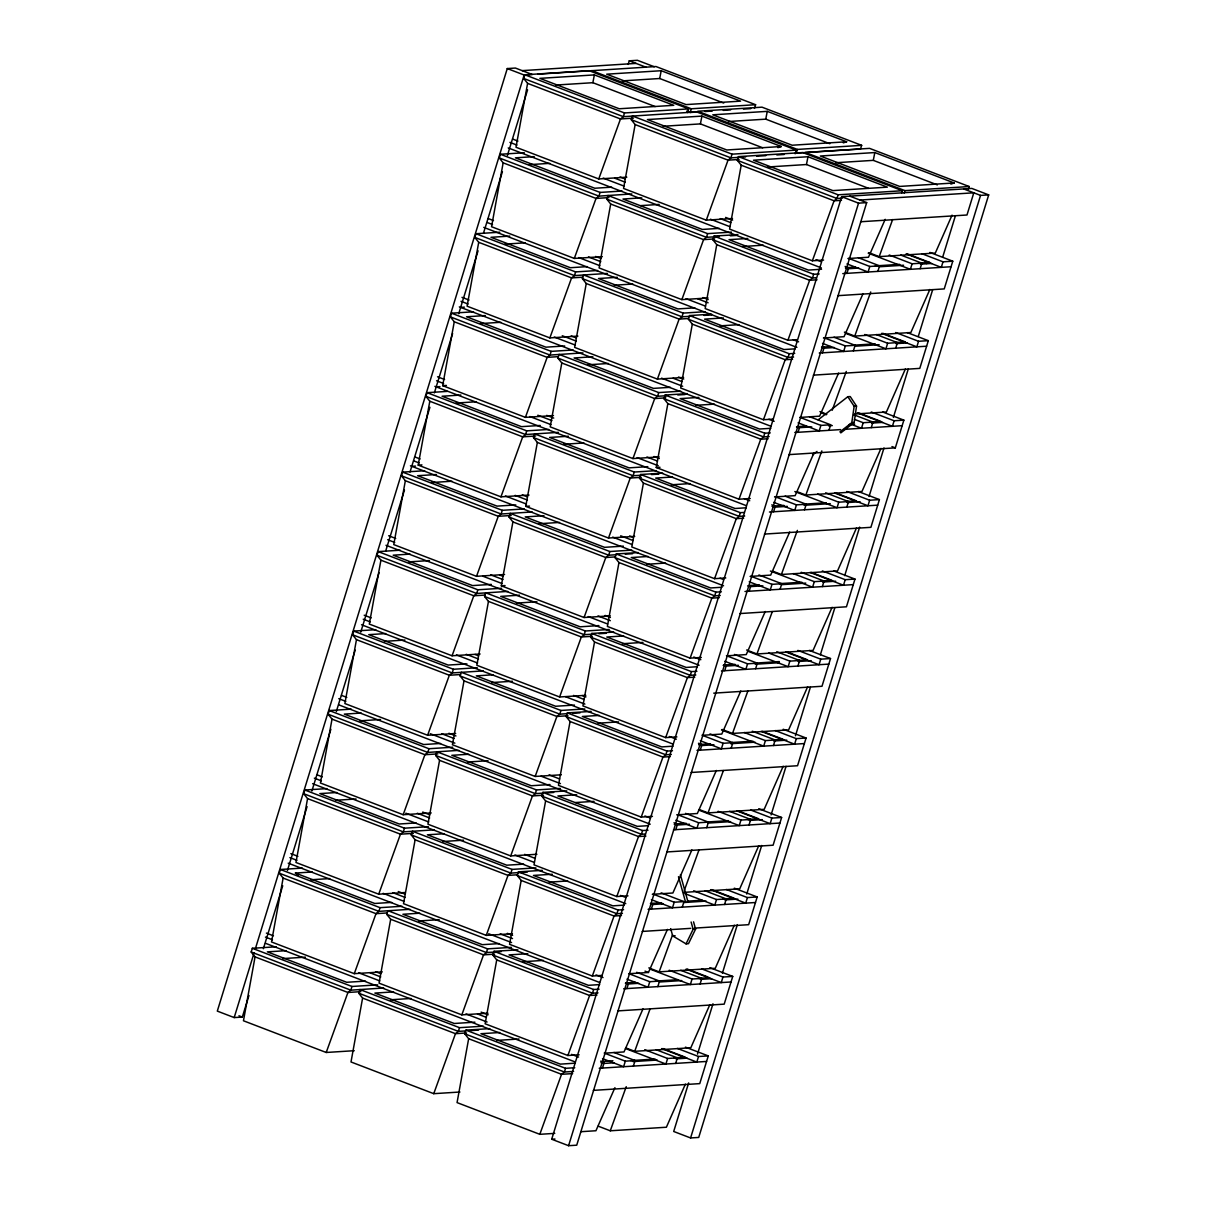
<?xml version="1.0" encoding="UTF-8"?>
<svg xmlns="http://www.w3.org/2000/svg" width="1206" height="1206" viewBox="0 0 1206 1206"><rect width="100%" height="100%" fill="white"/><g stroke="black" fill="none" stroke-linecap="round" stroke-linejoin="round"><path stroke-width="1.5" d="M839.889 431.929L851.783 422.673L854.165 406.301L847.833 396.714L818.135 419.854M840.778 432.909L854.15 422.492L856.531 406.12L850.215 396.533L847.833 396.714M276.189 946.785L252.325 948.293L251.18 952.001L255.054 956.886L243.461 1020.773L326.208 1052.476L354.262 1050.697M302.42 868.094L280.38 869.481L279.249 873.189L283.124 878.074L271.516 941.961L354.278 973.664L382.332 971.885M326.871 788.618L304.832 790.02L303.701 793.714L307.56 798.598L295.967 862.486L378.714 894.189L404.915 892.53M351.308 709.143L329.283 710.545L328.153 714.238L332.012 719.138L320.419 783.011L403.166 814.713L431.235 812.934M375.759 629.683L353.735 631.085L352.589 634.778L356.463 639.662L344.871 703.55L427.617 735.253L455.672 733.474M400.211 550.207L378.187 551.609L377.041 555.303L380.915 560.187L369.307 624.075L452.069 655.778L480.124 653.999M424.663 470.732L402.623 472.134L401.492 475.827L405.352 480.727L393.759 544.599L476.521 576.317L504.575 574.523M529.027 495.063L500.957 496.842L418.211 465.139L429.803 401.251L425.944 396.367L427.075 392.674L447.275 391.392M553.464 415.588L525.409 417.366L442.662 385.664L454.255 321.776L450.381 316.892L451.526 313.198L473.551 311.796M499.842 232.215L475.978 233.723L474.832 237.416L478.707 242.316L467.099 306.188L549.861 337.906L577.915 336.112M524.293 152.74L500.415 154.262L499.284 157.956L503.143 162.84L491.551 226.728L574.312 258.431L602.367 256.652M687.631 112.58L688.762 108.887L589.131 70.702L524.866 74.787L523.736 78.48L527.595 83.365L516.002 147.253L598.749 178.955L626.819 177.176M483.38 1026.17L459.501 1027.678L359.87 989.508L358.725 993.201L362.599 998.086L351.006 1061.973L433.753 1093.676L459.938 1092.018M511.434 947.358L487.571 948.866L387.925 910.696L386.794 914.389L390.669 919.274L379.061 983.161L461.823 1014.864L488.008 1013.206M535.886 867.883L512.022 869.405L412.377 831.22L411.246 834.914L415.105 839.813L403.513 903.686L486.259 935.389L512.46 933.73M560.338 788.407L536.474 789.93L436.828 751.745L435.698 755.453L439.557 760.338L427.964 824.226L510.711 855.928L536.911 854.27M584.789 708.947L560.911 710.455L461.28 672.285L460.134 675.978L464.009 680.862L452.416 744.75L535.163 776.453L561.348 774.795M609.226 629.472L585.362 630.994L485.732 592.809L484.586 596.503L488.46 601.402L476.852 665.275L559.614 696.978L585.799 695.319M610.251 615.859L584.066 617.517L501.304 585.815L512.897 521.927L509.038 517.042L510.168 513.349L609.814 551.519L631.838 550.117M634.703 536.384L608.502 538.042L525.756 506.339L537.348 442.451L533.489 437.567L534.62 433.874L634.266 472.043L656.29 470.657M680.742 391.181L658.717 392.583L559.071 354.398L557.926 358.092L561.8 362.991L550.207 426.864L632.954 458.582L659.139 456.908M705.193 311.706L683.154 313.108L583.523 274.938L582.377 278.631L586.252 283.516L574.644 347.403L657.406 379.106L683.591 377.448M731.469 232.125L707.605 233.632L607.96 195.462L606.829 199.156L610.688 204.04L599.096 267.928L681.857 299.631L708.043 297.972M489.787 1028.628L465.923 1030.135L464.792 1033.828L468.652 1038.728L457.059 1102.601L539.806 1134.318L554.775 1133.369M795.176 153.78L796.307 150.087L732.057 154.172L632.411 115.987L631.281 119.68L635.14 124.58L623.547 188.453L706.294 220.17L732.494 218.497M517.856 949.815L493.993 951.323L492.847 955.031L496.721 959.916L485.129 1023.788L567.875 1055.506L579.106 1054.783M542.308 870.34L518.444 871.863L517.299 875.556L521.173 880.44L509.565 944.328L592.327 976.031L601.673 975.443M566.76 790.88L542.881 792.387L541.75 796.081L545.609 800.965L534.017 864.853L616.779 896.555L627.994 895.847M591.196 711.404L567.333 712.912L566.202 716.62L570.061 721.505L558.468 785.377L641.215 817.095L652.446 816.372M613.809 632.05L591.784 633.452L590.639 637.145L594.513 642.029L582.92 705.917L665.667 737.62L676.898 736.911M638.26 552.574L616.236 553.976L615.09 557.669L618.964 562.554L607.372 626.442L690.118 658.144L701.334 657.436M662.712 473.114L640.672 474.501L639.542 478.209L643.416 483.093L631.808 546.981L714.57 578.684L725.786 577.96M750.238 498.5L739.007 499.209L656.26 467.506L667.853 403.618L663.993 398.734L665.124 395.04L687.164 393.638M711.6 314.163L689.576 315.565L688.445 319.258L692.304 324.143L680.712 388.03L763.458 419.733L772.82 419.145M737.891 234.582L714.027 236.09L712.882 239.798L716.756 244.682L705.163 308.57L787.91 340.273L797.256 339.67M901.606 193.186L902.374 190.729L802.729 152.544L738.479 156.629L737.333 160.323L741.208 165.207L729.6 229.095L812.362 260.798L823.577 260.089M555.574 85.068L592.855 82.701L594.377 74.908L673.747 105.314L619.251 108.766L539.881 78.36L594.377 74.908M622.417 80.877L659.697 78.511L661.205 70.717L740.59 101.138L686.093 104.59L606.708 74.184L661.205 70.717M663.119 126.268L700.4 123.901L701.922 116.108L781.292 146.514L777.96 147.629M728.469 121.52L765.75 119.153L767.272 111.359L846.642 141.765L843.311 142.881M767.317 167.016L806.467 164.529L807.975 156.735L887.36 187.156L832.864 190.608L753.479 160.202L807.975 156.735M836.014 162.72L873.295 160.353L874.817 152.559L954.187 182.965L950.856 184.096M507.274 68.561L524.158 75.028L532.298 74.516L515.414 68.049L507.274 68.561L217.306 1011.11L234.19 1017.578L242.331 1017.065L248.964 995.478M234.19 1017.578L254.119 952.83M255.22 949.228L524.158 75.028M263.36 948.715L282.732 885.762M287.42 870.491L307.078 806.618M311.872 791.03L330.866 729.268M336.323 711.555L355.212 650.124M360.76 632.125L379.016 572.775M385.649 551.187L404.462 490.028M410.01 472.043L429.924 407.281M434.356 392.9L452.612 333.534M458.702 313.756L478.073 250.788M483.531 233.029L502.42 171.644M507.394 155.453L527.58 89.862M628.175 64.415L629.276 60.813L637.416 60.3L654.3 66.767M377.659 984.85L351.956 986.478L350.825 990.171L347.931 992.478L326.208 1052.476M402.065 906.264L380.026 907.666L378.895 911.359L376.001 913.666L354.278 973.664M428.341 826.683L404.477 828.19L403.332 831.884L400.452 834.19L378.714 894.189M452.793 747.207L428.929 748.73L427.783 752.423L424.904 754.715L403.166 814.713M477.244 667.732L453.366 669.255L452.235 672.948L449.341 675.254L427.617 735.253M501.681 588.272L477.817 589.779L476.687 593.473L473.792 595.779L452.069 655.778M524.293 508.917L502.269 510.319L501.138 514.012L498.244 516.304L476.521 576.317M548.745 429.442L526.721 430.844L525.575 434.537L522.695 436.843L500.957 496.842M573.197 349.981L551.172 351.368L550.026 355.077L547.147 357.368L525.409 417.366M597.648 270.506L575.609 271.908L574.478 275.601L571.584 277.893L549.861 337.906M622.085 191.03L600.06 192.432L598.93 196.126L596.035 198.432L574.312 258.431M688.762 108.887L624.512 112.957L623.366 116.665L620.487 118.957L598.749 178.955M686.711 111.133L690.209 112.475L691.34 108.781L755.604 104.711L754.459 108.404M459.501 1027.678L458.37 1031.371L455.476 1033.678L433.753 1093.676M487.571 948.866L486.44 952.559L483.546 954.866L461.823 1014.864M512.022 869.405L510.877 873.099L507.997 875.39L486.259 935.389M536.474 789.93L535.328 793.623L532.449 795.93L510.711 855.928M560.911 710.455L559.78 714.148L556.886 716.454L535.163 776.453M585.362 630.994L584.232 634.688L581.337 636.979L559.614 696.978M609.814 551.519L608.683 555.212L605.789 557.519L584.066 617.517M634.266 472.043L633.12 475.737L630.241 478.043L608.502 538.042M658.717 392.583L657.572 396.277L654.692 398.568L632.954 458.582M683.154 313.108L682.023 316.801L679.129 319.108L657.406 379.106M707.605 233.632L706.475 237.326L703.58 239.632L681.857 299.631M732.057 154.172L730.911 157.865L728.032 160.157L706.294 220.17M797.407 149.423L796.262 153.117L860.526 149.031L861.657 145.338L762.011 107.168L697.761 111.238L797.407 149.423L861.657 145.338M574.749 1067.732L565.569 1068.32L564.423 1072.013L561.544 1074.305L539.806 1134.318M599.141 989.161L593.638 989.508L592.493 993.201L589.613 995.493L567.875 1055.506M623.592 909.686L618.075 910.033L616.944 913.726L614.05 916.032L592.327 976.031M648.029 830.21L642.527 830.557L641.396 834.266L638.502 836.557L616.779 896.555M672.481 750.75L666.978 751.097L665.833 754.79L662.953 757.082L641.215 817.095M696.932 671.275L691.43 671.621L690.284 675.315L687.405 677.621L665.667 737.62M721.384 591.799L715.867 592.146L714.736 595.854L711.841 598.146L690.118 658.144M743.996 512.444L740.318 512.686L739.188 516.379L736.293 518.67L714.57 578.684M770.272 432.864L764.77 433.21L763.639 436.904L760.745 439.21L739.007 499.209M794.724 353.388L789.221 353.735L788.076 357.443L785.196 359.735L763.458 419.733M819.175 273.928L813.658 274.275L812.527 277.968L809.633 280.274L787.91 340.273M902.374 190.729L838.11 194.799L836.979 198.493L834.085 200.799L812.362 260.798M849.793 196.156L866.692 202.623L576.724 1145.187L568.584 1145.7L551.7 1139.233L841.667 196.668L971.81 188.422L988.694 194.89L698.726 1137.439L690.586 1137.951L673.702 1131.484L688.641 1082.913M568.584 1145.7L858.551 203.151L866.692 202.623M602.472 1068.049L604.176 1062.501L600.648 1061.159M626.909 988.573L628.628 983.041L625.371 983.237M651.361 909.113L653.064 903.565M675.812 829.638L677.516 824.09L674.003 822.748M700.264 750.162L701.967 744.63L698.455 743.273M724.716 670.702L726.419 665.154L723.163 665.365M749.152 591.226L750.856 585.679L747.614 585.89M773.604 511.766L775.307 506.219L771.795 504.862M798.055 432.291L799.759 426.743L796.503 426.954M822.507 352.815L824.211 347.268M846.944 273.355L848.662 267.807L845.135 266.451M633.376 1066.089L635.08 1060.541L625.326 1061.159L623.608 1066.707L602.503 1058.627M657.828 986.614L659.531 981.081L649.763 981.699L648.059 987.232L626.954 979.151M682.264 907.153L683.983 901.606L674.214 902.224L672.511 907.771L651.406 899.676M706.716 827.678L708.419 822.13L698.666 822.748L696.962 828.296L675.842 820.216M731.168 748.202L732.871 742.67L723.118 743.288L721.414 748.82L700.294 740.74M755.619 668.742L757.323 663.194L747.569 663.813L745.851 669.36L724.746 661.265M780.071 589.267L781.774 583.719L772.006 584.337L770.302 589.885L749.197 581.805M804.508 509.791L806.226 504.259L796.457 504.877L794.754 510.424L773.649 502.329M828.959 430.331L830.663 424.783L820.909 425.401L819.206 430.949L798.086 422.854M853.411 350.856L855.114 345.308L845.361 345.926L843.642 351.474L822.537 343.393M877.862 271.38L879.566 265.848L869.797 266.466L868.094 272.013L846.989 263.918M904.183 193.081L904.952 190.623L969.202 186.538L968.448 189.01M675.677 1063.406L677.38 1057.858L667.611 1058.476L665.908 1064.024L625.447 1048.527M700.113 983.93L701.817 978.398L692.063 979.016L690.36 984.548L649.898 969.051M724.565 904.47L726.268 898.922L716.515 899.54L714.811 905.088L684.902 893.631M749.016 824.994L750.72 819.447L740.966 820.065L739.248 825.613L698.787 810.115M773.468 745.519L775.172 739.987L765.403 740.605L763.7 746.137L721.474 729.962M797.905 666.059L799.623 660.511L789.855 661.129L788.151 666.677L747.69 651.165M822.356 586.583L824.06 581.036L814.306 581.654L812.603 587.201L770.378 571.026M846.808 507.108L848.511 501.575L838.758 502.193L837.054 507.726L794.829 491.551M871.26 427.648L872.963 422.1L863.195 422.718L861.491 428.266L850.939 424.226M895.711 348.172L897.415 342.625L887.646 343.243L885.943 348.79L845.481 333.293M920.148 268.697L921.851 263.164L912.098 263.782L910.394 269.315L868.169 253.139M697.49 1054.134L712.987 1003.769M722.394 973.197L737.333 924.625M746.74 894.053L761.695 845.481M771.101 814.909L786.041 766.338M795.447 735.766L810.387 687.194M820.351 654.813L834.733 608.05M844.697 575.669L859.637 527.097M869.044 496.525L883.983 447.954M893.39 417.382L908.329 368.81M918.294 336.429L932.675 289.666M942.64 257.285L955.363 215.919M593.352 1090.375L699.751 1083.621L708.284 1055.898L698.53 1056.516L696.812 1062.064L661.627 1048.587M617.804 1010.899L724.203 1004.146L732.735 976.423L722.967 977.041L721.263 982.588L686.078 969.111M694.52 928.123L748.655 924.685L757.187 896.963L747.418 897.581L745.715 903.128L710.53 889.636M666.692 851.964L773.106 845.21L781.624 817.487L771.87 818.105L770.167 823.653L736.73 810.839M691.144 772.488L797.543 765.735L806.075 738.012L796.322 738.645L794.603 744.177L761.182 731.379M713.726 693.149L821.995 686.274L830.527 658.551L820.758 659.169L819.055 664.717L785.634 651.903M740.047 613.553L846.446 606.799L854.979 579.076L845.21 579.694L843.507 585.242L810.085 572.428M764.483 534.077L870.898 527.324L879.415 499.601L869.662 500.234L867.958 505.766L834.537 492.968M788.935 454.617L895.334 447.863L903.867 420.14L894.113 420.758L892.41 426.306L857.225 412.814M813.387 375.141L919.786 368.388L928.318 340.665L918.55 341.283L916.846 346.831L881.661 333.353M837.838 295.666L944.238 288.912L952.77 261.189L943.002 261.823L941.298 267.355L906.113 253.878M690.586 1137.951L980.553 195.402L988.694 194.89M868.848 252.657L879.189 256.622L892.621 219.552M844.396 332.132L854.737 336.082L870.717 291.973M832.215 410.266L846.28 371.448M797.226 491.731L805.849 495.033L821.829 450.908M772.775 571.192L781.398 574.493L797.377 530.384M746.604 650.004L756.946 653.969L772.292 611.623M722.153 729.479L732.509 733.444L747.841 691.083M699.435 809.603L708.058 812.904L723.389 770.559M684.239 890.616L698.952 850.034M648.813 967.89L659.154 971.855L672.586 934.786M626.095 1048.014L634.703 1051.315L650.049 1008.97M598.191 1126.163L610.266 1130.791L626.246 1086.666M885.204 219.326L868.486 257.24L847.908 258.536M863.044 293.631L844.034 336.7L823.457 338.012M838.592 373.091L819.583 416.176L800.874 417.366M814.14 452.567L795.131 495.651L774.553 496.947M789.689 532.042L770.694 575.111L750.102 576.423M765.252 611.502L746.243 654.587L727.535 655.778M740.801 690.978L721.791 734.062L703.083 735.253M952.047 215.15L935.313 253.064L879.189 256.622M716.349 770.453L697.339 813.522L676.762 814.834M929.871 289.455L910.862 332.524L854.737 336.082M691.897 849.913L672.888 892.998L652.31 894.309M905.42 368.915L886.41 412L854.617 414.02M629.743 973.649L648.451 972.473L667.461 929.389M880.983 448.391L861.973 491.475L805.849 495.033M643.009 1008.864L623.999 1051.933L605.291 1053.124M856.531 527.866L837.522 570.935L781.398 574.493M614.939 1087.676L595.93 1130.746L580.96 1131.695M832.08 607.327L813.07 650.411L756.946 653.969M807.628 686.802L788.618 729.886L732.509 733.444M783.176 766.262L764.182 809.347L708.058 812.904M758.74 845.738L739.73 888.822L683.606 892.38M734.288 925.213L715.279 968.282L659.154 971.855M709.837 1004.673L690.827 1047.758L634.703 1051.315M685.385 1084.149L666.39 1127.233L610.266 1130.791M670.672 928.65L672.692 935.901L686.048 943.861L693.133 929.268L691.113 922.017M693.556 921.851L695.576 929.117L688.49 943.695L686.048 943.861M812.543 454.903L817.005 451.436M926.419 263.556L929.736 262.441L907.304 253.848M901.967 343.032L905.299 341.916L882.867 333.323M854.165 406.301L856.531 406.12M851.783 422.673L854.15 422.492M522.168 70.626L636.029 63.405M537.891 74.154L655.958 66.526L755.604 104.711M690.209 112.475L697.55 112.007M704.892 111.54L712.233 111.088M723.253 110.379L730.595 109.912M743.454 109.098L750.795 108.63M633.421 118.143L620.487 118.957L527.595 83.365M767.272 111.359L712.776 114.811L792.146 145.233L846.642 141.765M701.922 116.108L647.426 119.56L726.796 149.981L781.292 146.514M534.228 156.629L515.429 157.835L594.814 188.242L611.728 187.171M529.268 164.649L549.77 163.353M745.61 156.931L730.911 157.865L631.281 119.68M756.614 156.237L765.795 155.649M776.815 154.956L784.156 154.489M739.127 159.463L728.032 160.157L635.14 124.58M874.817 152.559L820.321 156.011L899.691 186.433L954.187 182.965M631.838 193.94L598.93 196.126L499.284 157.956M608.97 197.603L596.035 198.432L503.143 162.84M641.773 197.844L622.974 199.035L702.359 229.441L719.273 228.371M640.537 205.623L659.185 204.432M842.481 198.146L836.979 198.493L737.333 160.323M841.487 200.332L834.085 200.799L741.208 165.207M859.938 200.045L973.8 192.809L966.986 215L860.571 221.753M509.776 236.105L490.978 237.296L570.363 267.717L587.277 266.632M504.817 244.125L525.319 242.813M719.319 236.512L706.475 237.326L606.829 199.156M730.339 235.818L735.841 235.471M714.676 238.924L703.58 239.632L610.688 204.04M747.826 238.471L729.042 239.662L808.412 270.084L821.572 269.24M742.866 246.491L763.368 245.195M607.387 273.415L574.478 275.601L474.832 237.416M582.679 277.199L571.584 277.893L478.707 242.316M617.321 277.305L598.523 278.511L677.908 308.917L694.822 307.847M845.994 267.702L855.386 267.099M875.239 265.908L899.676 264.355M920.344 263.044L929.736 262.441M845.406 268.003L848.662 267.807M847.592 268.787L858.793 268.079M879.325 266.767L903.596 265.23M920.389 264.159L931.59 263.451M614.231 285.204L632.864 284.028M842.783 273.611L951.067 266.737M816.206 277.742L812.527 277.968L712.882 239.798M817.035 279.792L809.633 280.274L716.756 244.682M460.662 307.379L464.385 307.138M485.325 315.58L466.541 316.771L545.911 347.177L564.71 345.986M480.365 323.585L500.867 322.288M693.043 316.108L682.023 316.801L582.377 278.631M704.048 315.399L711.389 314.932M688.37 318.52L679.129 319.108L586.252 283.516M723.374 317.947L704.59 319.138L783.96 349.544L795.236 348.836M720.284 325.846L738.931 324.655M582.935 352.891L550.026 355.077L450.381 316.892M558.227 356.659L547.147 357.368L454.255 321.776M592.87 356.78L574.086 357.971L653.456 388.392L670.37 387.307M821.542 347.162L830.949 346.574M852.672 345.248L875.224 343.816M895.892 342.504L905.299 341.916M823.14 348.248L834.341 347.539M854.873 346.243L879.144 344.705M895.937 343.635L907.138 342.926M587.91 364.8L608.412 363.488M819.251 353.026L926.615 346.212M793.593 357.082L788.076 357.443L688.445 319.258M792.583 359.267L785.196 359.735L692.304 324.143M442.662 385.664L446.401 385.423M436.21 386.855L439.949 386.613M460.873 395.04L442.089 396.246L521.459 426.653L540.258 425.462M455.928 403.06L476.43 401.764M666.752 395.689L657.572 396.277L557.926 358.092M677.772 394.995L685.114 394.528M665.772 397.874L654.692 398.568L561.8 362.991M698.937 397.422L680.139 398.613L759.509 429.019L770.785 428.311M695.832 405.306L714.48 404.131M558.484 432.351L525.575 434.537L425.944 396.367M535.63 436.014L522.695 436.843L429.803 401.251M568.418 436.255L549.635 437.446L629.004 467.853L647.803 466.662M797.106 426.638L806.497 426.035M871.456 421.979L880.847 421.376L858.416 412.784M798.689 427.723L811.759 426.894M828.567 425.824L832.291 425.597M849.099 424.527L854.692 424.165M871.501 423.11L882.702 422.386M563.473 444.26L583.975 442.964M794.799 432.502L840.567 429.592M844.29 429.351L902.163 425.688M769.142 436.557L763.639 436.904L663.993 398.734M768.132 438.743L760.745 439.21L667.853 403.618M418.211 465.139L421.949 464.898M411.759 466.315L415.497 466.089M436.436 474.516L417.638 475.707L497.023 506.128L515.806 504.922M656.26 467.506L659.999 467.265M431.477 482.536L451.979 481.224M640.461 475.285L633.12 475.737L533.489 437.567M651.481 474.576L658.823 474.109M641.321 477.335L630.241 478.043L537.348 442.451M672.601 477.003L655.687 478.073L735.072 508.495L746.348 507.771M671.395 484.782L690.028 483.606M525.756 506.339L529.494 506.098M532.208 511.947L501.138 514.012L401.492 475.827M511.178 515.49L498.244 516.304L405.352 480.727M543.981 515.716L525.183 516.907L604.568 547.328L623.351 546.137M774.523 505.992L783.93 505.389M803.784 504.198L826.336 502.766M847.004 501.455L856.396 500.852L835.683 492.922M772.051 506.414L775.307 506.219M774.252 507.198L787.307 506.369M804.116 505.299L830.241 503.641M847.049 502.57L860.119 501.741M539.022 523.736L559.524 522.439M769.443 512.022L877.712 505.148M744.69 516.032L739.188 516.379L639.542 478.209M743.695 518.203L736.293 518.67L643.416 483.093M410.1 554.112L393.186 555.182L472.571 585.588L491.355 584.397M408.894 561.875L429.396 560.579M616.025 554.745L608.683 555.212L509.038 517.042M625.205 554.172L632.547 553.705M615.03 556.931L605.789 557.519L512.897 521.927M648.15 556.479L631.251 557.549L710.62 587.955L721.897 587.247M646.944 564.257L665.576 563.066M501.304 585.815L505.043 585.573M507.756 591.407L476.687 593.473L377.041 555.303M484.887 595.071L473.792 595.779L380.915 560.187M519.53 595.191L500.731 596.382L580.116 626.803L598.9 625.597M750.087 585.453L759.479 584.865M779.332 583.659L801.884 582.227M822.552 580.915L831.944 580.327L811.246 572.383M749.8 586.659L762.87 585.83M781.533 584.654L805.804 583.116M822.598 582.046L835.668 581.217M516.439 603.09L536.941 601.779M744.991 591.498L853.26 584.624M720.238 595.493L714.736 595.854L615.09 557.669M719.243 597.679L711.841 598.146L618.964 562.554M385.664 633.572L368.75 634.658L448.119 665.064L466.918 663.873M384.443 641.351L404.945 640.054M593.412 634.1L584.232 634.688L484.586 596.503M598.915 633.753L606.256 633.286M592.432 636.286L581.337 636.979L488.46 601.402M623.713 635.939L606.799 637.024L686.169 667.431L697.445 666.722M622.492 643.718L642.994 642.421M483.305 670.883L452.235 672.948L352.589 634.778M460.436 674.546L449.341 675.254L356.463 639.662M493.209 674.787L476.295 675.857L555.665 706.264L574.463 705.073M723.751 665.049L735.027 664.325M754.881 663.134L779.317 661.581M798.101 660.391L807.507 659.788L786.794 651.858M725.349 666.134L738.419 665.305M755.212 664.235L779.483 662.697M798.146 661.506L811.216 660.677M491.988 682.551L512.49 681.254M721.459 670.913L828.823 664.099M695.802 674.968L690.284 675.315L590.639 637.145M694.792 677.154L687.405 677.621L594.513 642.029M361.212 713.048L344.298 714.118L423.668 744.539L440.582 743.454M359.991 720.826L380.493 719.515M567.121 713.696L559.78 714.148L460.134 675.978M572.624 713.334L579.98 712.867M567.981 715.746L556.886 716.454L464.009 680.862M599.261 715.414L582.347 716.485L661.717 746.906L672.993 746.182M598.04 723.193L618.542 721.897M458.853 750.358L427.783 752.423L328.153 714.238M437.838 753.901L424.904 754.715L332.012 719.138M468.757 754.247L451.843 755.318L531.213 785.739L550.011 784.548M699.299 744.509L710.575 743.8M732.313 742.489L752.981 741.177M773.649 739.866L783.056 739.263L762.343 731.333M698.711 744.826L701.967 744.63M700.897 745.61L713.967 744.78M730.776 743.71L755.031 742.172M773.709 740.981L786.764 740.152M467.536 762.026L488.038 760.73M697.008 750.373L804.372 743.559M671.35 754.443L665.833 754.79L566.202 716.62M670.34 756.614L662.953 757.082L570.061 721.505M336.76 792.523L319.846 793.593L399.216 824L416.13 822.929M335.539 800.287L356.041 798.99M542.67 793.156L535.328 793.623L435.698 755.453M546.348 792.93L553.69 792.463M543.529 795.221L532.449 795.93L439.557 760.338M576.694 794.769L557.896 795.96L637.281 826.366L648.557 825.658M575.458 802.548L594.106 801.357M434.416 829.818L403.332 831.884L303.701 793.714M413.387 833.361L400.452 834.19L307.56 798.598M444.305 833.723L427.391 834.793L506.761 865.199L523.675 864.129M674.863 823.984L686.139 823.276M707.862 821.949L728.545 820.638M747.328 819.447L758.604 818.738L737.891 810.794M674.26 824.301L677.516 824.09M676.46 825.07L689.515 824.241M708.193 823.065L730.595 821.633M749.258 820.457L762.328 819.628M443.084 841.502L463.586 840.19M673.521 829.788L779.92 823.035M645.059 834.024L641.396 834.266L541.75 796.081M645.903 836.09L638.502 836.557L545.609 800.965M298.153 875.45L295.395 873.054L312.309 871.983M311.103 879.762L329.735 878.586M527.414 872.044L510.877 873.099L411.246 834.914M517.238 874.802L507.997 875.39L415.105 839.813M552.242 874.244L533.459 875.435L612.829 905.842L624.105 905.133M549.152 882.129L567.785 880.953M391.694 902.405L374.78 903.475L295.395 873.054M409.965 909.294L378.895 911.359L279.249 873.189M387.096 912.957L376.001 913.666L283.124 878.074M419.854 913.198L402.94 914.269L482.325 944.675L499.239 943.605M650.411 903.46L661.687 902.736M687.179 901.183L702.209 900.234M722.876 898.922L734.153 898.199L711.721 889.606M652.009 904.545L663.21 903.837M683.742 902.525L706.143 901.108M724.806 899.917L737.876 899.088M418.648 920.962L439.15 919.665M648.104 909.324L755.469 902.51M622.447 913.379L616.944 913.726L517.299 875.556M621.452 915.565L614.05 916.032L521.173 880.44M286.124 950.675L267.34 951.866L346.71 982.287L365.508 981.096M642.255 931.439L690.782 928.349M693.133 929.268L695.576 929.117M283.033 958.574L305.404 957.157M672.692 935.901L675.134 935.75M501.123 951.64L486.44 952.559L386.794 914.389M494.641 954.157L483.546 954.866L390.669 919.274M527.791 953.705L509.007 954.896L588.377 985.317L599.653 984.593M522.831 961.725L543.333 960.413M383.734 987.985L350.825 990.171L251.18 952.001M360.88 991.649L347.931 992.478L255.054 956.886M393.669 991.89L374.885 993.081L454.255 1023.487L474.923 1022.175M625.959 982.92L635.351 982.332M655.22 981.126L677.757 979.694M698.44 978.383L709.701 977.674M627.557 984.021L638.758 983.297M659.29 982.001L681.692 980.584M700.354 979.393L711.555 978.684M390.578 999.774L411.08 998.478M623.668 988.784L731.032 981.97M597.995 992.855L592.493 993.201L492.847 955.031M597 995.025L589.613 995.493L496.721 959.916M465.712 1030.904L458.37 1031.371L358.725 993.201M471.229 1030.557L478.571 1030.09M466.571 1032.969L455.476 1033.678L362.599 998.086M499.736 1032.517L480.938 1033.708L560.308 1064.129L575.352 1063.164M496.631 1040.416L519.002 1038.999M601.658 1061.506L612.934 1060.783M630.768 1060.602L655.19 1059.049M673.988 1057.858L685.264 1057.149L662.833 1048.557M600.92 1062.712L604.176 1062.501M603.106 1063.481L614.306 1062.772M632.969 1061.582L657.24 1060.044M675.918 1058.868L687.103 1058.159M599.216 1068.26L706.58 1061.446M573.604 1071.425L564.423 1072.013L464.792 1033.828M572.639 1073.611L561.544 1074.305L468.652 1038.728M551.7 1139.233L554.956 1139.022M969.202 186.538L869.556 148.368L805.307 152.453L904.952 190.623M629.276 60.813L646.175 67.28M963.669 188.935L980.553 195.402M659.697 78.511L723.736 103.053M765.75 119.153L829.803 143.695M873.295 160.353L937.348 184.895M591.709 70.611L691.34 108.781M796.307 150.087L696.676 111.917L623.366 116.665L523.736 78.48M592.855 82.701L655.175 106.565M700.4 123.901L762.72 147.78M806.467 164.529L868.772 188.407M524.866 74.787L624.512 112.957M738.479 156.629L838.11 194.799M841.667 196.668L858.551 203.151M929.901 252.431L952.77 261.189M921.897 253.727L943.002 261.823M900.746 255.069L921.851 263.164M889.229 255.009L912.098 263.782M858.446 257.752L879.566 265.848M848.692 258.37L869.797 266.466M620.05 176.965L625.326 178.985M725.605 217.412L732.645 220.11M512.64 139.067L517.932 141.087M614.683 178.156L625.236 182.196M720.238 218.603L730.791 222.643M509.927 142.383L516.967 145.082M603.166 178.111L624.271 186.191M710.47 219.221L729.826 226.638M816.025 259.667L821.301 261.687M508.223 147.931L821.361 267.898M500.415 154.262L600.06 192.432M714.027 236.09L813.658 274.275M907.213 332.585L928.318 340.665M895.681 332.524L918.55 341.283M876.295 334.544L897.415 342.625M864.777 334.484L887.646 343.243M834.009 337.228L855.114 345.308M824.241 337.846L845.361 345.926M595.598 256.441L600.874 258.461M702.917 297.55L708.193 299.57M488.204 218.542L493.48 220.562M588.468 256.953L600.784 261.672M697.55 298.741L708.103 302.796M487.239 222.522L492.515 224.542M578.714 257.571L599.819 265.667M686.018 298.696L705.374 306.098M793.337 339.806L798.613 341.826M483.772 227.391L796.91 347.373M475.978 233.723L575.609 271.908M689.576 315.565L789.221 353.735M882.762 412.045L903.867 420.14M871.245 412L894.113 420.758M853.607 414.683L872.963 422.1M854.406 419.341L863.195 422.718M819.944 411.593L826.849 414.246M821.03 412.754L826.306 414.789M891.958 446.567L895.334 447.863M809.558 416.688L830.663 424.783M799.789 417.321L820.909 425.401M571.147 335.916L576.438 337.936M678.465 377.026L683.742 379.046M461.988 297.339L469.028 300.023M562.267 335.75L576.347 341.147M673.099 378.217L681.887 381.578M461.024 301.319L468.064 304.018M554.263 337.047L575.383 345.127M661.581 378.156L682.686 386.252M768.885 419.281L774.162 421.301M459.32 306.867L770.694 426.17M451.526 313.198L551.172 351.368M665.124 395.04L764.77 433.21M858.31 491.52L879.415 499.601M846.793 491.46L869.662 500.234M825.643 492.802L848.511 501.575M817.638 494.098L838.758 502.193M785.106 496.163L806.226 504.259M775.352 496.782L796.457 504.877M546.71 415.377L553.735 418.075M654.014 456.501L659.29 458.521M437.537 376.8L444.577 379.498M537.816 415.226L551.896 420.608M646.883 457.014L657.451 461.054M436.572 380.795L443.612 383.493M529.811 416.522L550.931 424.602M637.13 457.632L658.235 465.712M744.434 498.741L749.725 500.761M434.869 386.342L746.258 505.646M427.075 392.674L526.721 430.844M640.672 474.501L740.318 512.686M833.859 570.996L854.979 579.076M822.341 570.935L845.21 579.694M801.191 572.277L824.06 581.036M793.201 573.574L814.306 581.654M758.906 574.961L781.774 583.719M750.901 576.257L772.006 584.337M522.258 494.852L527.535 496.872M629.562 535.961L633.09 537.318M414.849 456.953L420.125 458.973M515.128 495.365L527.444 500.083M620.683 535.811L632.999 540.529M413.884 460.933L419.175 462.953M505.374 495.983L526.479 504.078M612.678 537.107L632.034 544.509M719.997 578.217L723.51 579.558M410.432 465.802L723.57 585.784M402.623 472.134L502.269 510.319M616.236 553.976L715.867 592.146M809.407 650.456L830.527 658.551M797.89 650.411L820.758 659.169M776.754 651.753L799.623 660.511M768.75 653.034L789.855 661.129M734.454 654.436L757.323 663.194M726.449 655.717L747.569 663.813M499.57 574.991L503.083 576.347M605.126 615.437L610.402 617.457M388.649 535.75L395.689 538.434M490.676 574.84L502.992 579.558M597.995 615.949L610.311 620.668M387.684 539.73L394.724 542.429M482.686 576.136L502.028 583.538M588.226 616.567L607.583 623.984M693.782 657.014L700.822 659.712M385.98 545.278L699.118 665.26M378.187 551.609L477.817 589.779M591.784 633.452L691.43 671.621M783.207 729.253L806.075 738.012M775.202 730.55L796.322 738.645M752.303 731.213L775.172 739.987M744.298 732.509L765.403 740.605M710.002 733.896L732.871 742.67M701.998 735.193L723.118 743.288M475.119 654.466L478.631 655.808M582.438 695.576L585.95 696.932M364.197 615.211L371.237 617.909M466.24 654.3L478.541 659.019M573.543 695.425L584.096 699.465M363.232 619.206L370.272 621.904M456.471 654.933L477.576 663.014M565.539 696.721L584.895 704.123M669.33 736.489L676.37 739.172M361.529 624.753L672.903 744.042M353.735 631.085L453.366 669.255M567.333 712.912L666.978 751.097M758.755 808.729L781.624 817.487M750.75 810.025L771.87 818.105M729.615 811.367L750.72 819.447M718.098 811.306L740.966 820.065M685.551 813.372L708.419 822.13M677.561 814.668L698.666 822.748M448.918 733.263L455.943 735.962M341.509 695.365L346.785 697.385M441.788 733.776L454.104 738.494M549.092 774.885L559.644 778.94M338.78 698.681L345.821 701.364M430.271 733.715L454.888 743.152M541.102 776.182L560.443 783.598M644.893 815.949L650.17 817.97M338.841 704.892L650.215 824.195M329.283 710.545L428.929 748.73M542.881 792.387L642.527 830.557M734.303 888.189L757.187 896.963M726.314 889.485L747.418 897.581M705.163 890.827L726.268 898.922M693.646 890.782L716.515 899.54M661.114 892.847L683.983 901.606M653.109 894.128L674.214 902.224M422.703 812.06L429.743 814.759M317.057 774.825L322.334 776.845M417.336 813.251L429.653 817.97M524.655 854.361L535.208 858.401M314.344 778.141L321.369 780.84M405.819 813.191L428.688 821.949M514.887 854.979L534.243 862.396M620.442 895.425L625.718 897.445M312.625 783.689L625.778 903.656M304.832 790.02L404.477 828.19M518.444 871.863L618.075 910.033M709.867 967.664L732.735 976.423M701.862 968.961L722.967 977.041M687.269 969.081L707.982 977.011M680.712 970.302L701.817 978.398M669.194 970.242L692.063 979.016M644.999 971.147L648.451 972.473M636.662 972.307L659.531 981.081M628.658 973.604L649.763 981.699M398.251 891.52L405.291 894.219M507.334 933.323L512.61 935.343M290.857 853.622L297.897 856.32M392.885 892.711L405.201 897.43M500.204 933.836L512.52 938.554M289.892 857.617L296.932 860.315M383.131 893.345L404.236 901.425M488.686 933.776L511.555 942.534M595.99 974.9L603.03 977.584M288.189 863.164L599.563 982.453M280.38 869.481L380.026 907.666M493.993 951.323L593.638 989.508M685.415 1047.14L708.284 1055.898M677.41 1048.436L698.53 1056.516M656.26 1049.778L677.38 1057.858M644.743 1049.717L667.611 1058.476M613.975 1052.461L635.08 1060.541M604.206 1053.079L625.326 1061.159M375.563 971.674L380.84 973.694M481.119 1012.12L488.159 1014.804M266.405 933.097L273.445 935.796M370.197 972.865L380.749 976.905M477.516 1013.975L486.304 1017.351M265.441 937.077L272.481 939.775M358.679 972.805L379.784 980.9M465.998 1013.929L487.103 1022.01M571.538 1054.361L578.579 1057.059M265.501 943.303L575.111 1061.928M252.325 948.293L351.956 986.478M465.923 1030.135L565.569 1068.32M238.954 1015.769L242.331 1017.065M680.41 874.712L687.993 901.907M678.465 876.687L685.551 902.073"/></g></svg>
